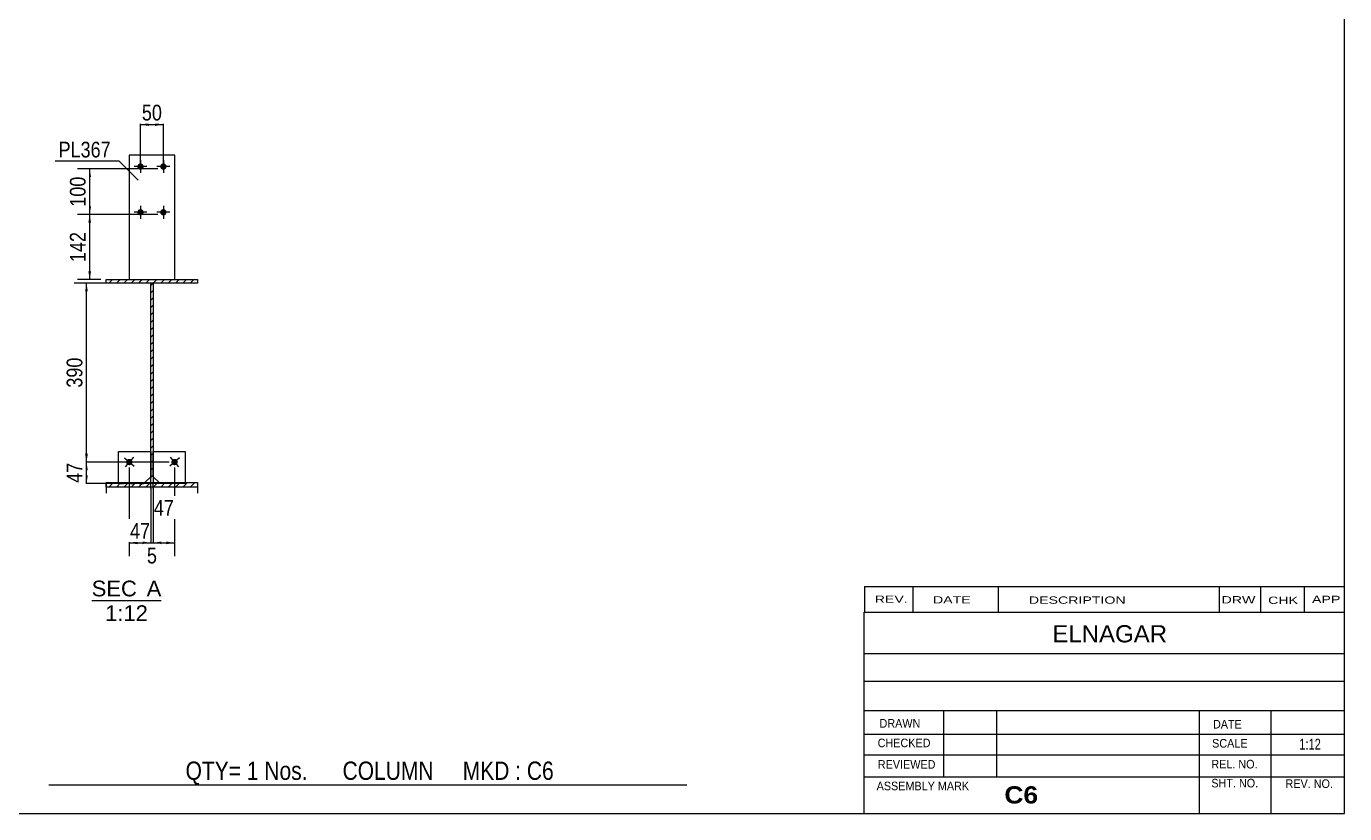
# Model space of a CAD drawing. Header units: millimetres. Extents: x -294 to 118, y -169 to 118.
# Drawn here: x -121.8 to 118.5, y -168.6 to -25.1 of the extents above; entities that cross this region are included whole.
import ezdxf

# ---------------------------------------------------------------- set-up
doc = ezdxf.new("R2010")
doc.units = ezdxf.units.MM
doc.linetypes.add('DXK_LINE_DOT1', pattern=[1.8814, 0.9407, -0.9407])
doc.styles.add('Arial', font='ARIAL.TTF', dxfattribs={"height": 0.2})
doc.styles.add('Arial Bold', font='ARIALBD.TTF', dxfattribs={"height": 0.2})
doc.styles.add('Arial Narrow', font='ARIALN.TTF', dxfattribs={"height": 0.2})

# ---------------------------------------------------------------- blocks, each defined once
blk = doc.blocks.new('Unknown-622170407-1210')
at = {"color": 5, "linetype": 'Continuous'}
for p, q in [((118.48, -168.61), (118.48, 118.39)), ((-291.52, -168.61), (118.48, -168.61))]:
    blk.add_line(p, q, dxfattribs=at)
blk = doc.blocks.new('Unknown-622170407-12 - 1257')
at = {"color": 1, "linetype": 'Continuous'}
blk.add_line((-109.86, -129.75), (-97.18, -129.75), dxfattribs=at)
at = {"color": 0, "linetype": 'Continuous'}
for points in [[(-101.64, -129), (-101.64, -126), (-109.86, -126), (-109.86, -129)], [(-97.18, -129), (-97.18, -126), (-99.84, -126), (-99.84, -129)], [(-99.63, -133.5), (-99.63, -130.5), (-107.41, -130.5), (-107.41, -133.5)]]:
    blk.add_wipeout(points, dxfattribs=at)
at = {"color": 136, "linetype": 'Continuous', "style": 'Arial'}
for s, height, p in [('SEC', 2.865, (-109.86, -129)), ('A', 2.87, (-99.84, -129)), ('1:12', 2.865, (-107.41, -133.5))]:
    blk.add_text(s, height=height, dxfattribs=at).set_placement(p)
blk = doc.blocks.new('Bolt-622170407-1272 - 1257')
at = {"linetype": 'Continuous'}
blk.add_hatch(color=3, dxfattribs=at).paths.add_polyline_path([(-94.37, -104.96, -1), (-95.14, -104.08, -1)])
at = {"color": 3, "linetype": 'Continuous'}
for p, q in [((-93.88, -103.76), (-95.63, -105.29)), ((-93.99, -105.4), (-95.52, -103.64))]:
    blk.add_line(p, q, dxfattribs=at)
blk = doc.blocks.new('Part-622170407-1260 - 1257')
at = {"linetype": 'Continuous'}
h = blk.add_hatch(dxfattribs=at)
h.set_pattern_fill('', scale=0.3, style=0, pattern_type=0)
h.set_pattern_definition([(45, (-98.6715, -108.2733), (-0.67352, 0.67352), [])])
h.paths.add_polyline_path([(-99.09, -108.28), (-98.67, -108.27), (-98.67, -71.91), (-99.09, -71.91)])
at = {"color": 2, "linetype": 'Continuous'}
for p, q in [((-99.09, -84.41), (-99.09, -71.91)), ((-99.09, -71.91), (-98.67, -71.91)), ((-98.67, -71.91), (-98.67, -84.41)), ((-99.09, -108.28), (-99.09, -84.51)), ((-98.67, -84.51), (-98.67, -108.27)), ((-98.67, -108.27), (-99.09, -108.28))]:
    blk.add_line(p, q, dxfattribs=at)
at = {"color": 7, "linetype": 'DXK_LINE_DOT1'}
for p, q in [((-99.09, -109.34), (-99.09, -108.28)), ((-98.67, -109.34), (-98.67, -108.27))]:
    blk.add_line(p, q, dxfattribs=at)
blk = doc.blocks.new('Bolt-622170407-1267 - 1257')
at = {"linetype": 'Continuous'}
for points in [[(-100.38, -50.66, -1), (-101.55, -50.66, -1)], [(-96.21, -50.66, -1), (-97.38, -50.66, -1)], [(-100.38, -58.99, -1), (-101.55, -58.99, -1)], [(-96.21, -58.99, -1), (-97.38, -58.99, -1)]]:
    blk.add_hatch(color=3, dxfattribs=at).paths.add_polyline_path(points)
at = {"color": 3, "linetype": 'Continuous'}
for p, q in [((-100.96, -49.49), (-100.96, -51.83)), ((-96.8, -49.49), (-96.8, -51.83)), ((-99.8, -50.66), (-102.13, -50.66)), ((-95.63, -50.66), (-97.96, -50.66)), ((-99.8, -58.99), (-102.13, -58.99)), ((-100.96, -57.83), (-100.96, -60.16)), ((-95.63, -58.99), (-97.96, -58.99)), ((-96.8, -57.83), (-96.8, -60.16))]:
    blk.add_line(p, q, dxfattribs=at)
blk = doc.blocks.new('Part-622170407-1280 - 1257')
at = {"color": 2, "linetype": 'Continuous'}
for p, q in [((-104.95, -108.27), (-104.95, -102.61)), ((-104.95, -102.61), (-99.11, -102.61)), ((-99.11, -102.61), (-99.11, -107.19)), ((-99.11, -107.19), (-100.2, -108.27))]:
    blk.add_line(p, q, dxfattribs=at)
at = {"color": 7, "linetype": 'DXK_LINE_DOT1'}
for p, q in [((-104.95, -108.27), (-104.95, -108.44)), ((-104.95, -108.44), (-100.36, -108.44)), ((-100.2, -108.27), (-100.36, -108.44))]:
    blk.add_line(p, q, dxfattribs=at)
blk = doc.blocks.new('Part-622170407-1279 - 1257')
at = {"color": 2, "linetype": 'Continuous'}
for p, q in [((-98.65, -107.19), (-98.65, -102.61)), ((-98.65, -102.61), (-92.81, -102.61)), ((-92.81, -102.61), (-92.81, -108.27)), ((-98.65, -107.19), (-97.56, -108.27))]:
    blk.add_line(p, q, dxfattribs=at)
at = {"color": 7, "linetype": 'DXK_LINE_DOT1'}
for p, q in [((-97.56, -108.27), (-97.4, -108.44)), ((-92.81, -108.44), (-97.4, -108.44)), ((-92.81, -108.27), (-92.81, -108.44))]:
    blk.add_line(p, q, dxfattribs=at)
blk = doc.blocks.new('Bolt-622170407-1271 - 1257')
at = {"linetype": 'Continuous'}
blk.add_hatch(color=3, dxfattribs=at).paths.add_polyline_path([(-102.62, -104.08, -1), (-103.39, -104.96, -1)])
at = {"color": 3, "linetype": 'Continuous'}
for p, q in [((-103.88, -103.76), (-102.13, -105.29)), ((-102.24, -103.64), (-103.77, -105.4))]:
    blk.add_line(p, q, dxfattribs=at)
blk = doc.blocks.new('Part-622170407-1282 - 1257')
at = {"color": 2, "linetype": 'Continuous'}
for p, q in [((-94.71, -48.58), (-103.05, -48.58)), ((-103.05, -48.58), (-103.05, -71.24)), ((-94.71, -71.24), (-94.71, -48.58))]:
    blk.add_line(p, q, dxfattribs=at)
at = {"color": 7, "linetype": 'DXK_LINE_DOT1'}
blk.add_line((-103.05, -71.24), (-94.71, -71.24), dxfattribs=at)
blk = doc.blocks.new('Part-622170407-1313 - 1257')
at = {"linetype": 'Continuous'}
h = blk.add_hatch(dxfattribs=at)
h.set_pattern_fill('', scale=0.3, style=0, pattern_type=0)
h.set_pattern_definition([(45, (-90.5465, -109.1077), (-0.67352, 0.67352), [])])
h.paths.add_polyline_path([(-107.21, -109.11), (-90.55, -109.11), (-90.55, -108.27), (-107.21, -108.27)])
at = {"color": 7, "linetype": 'DXK_LINE_DOT1'}
for p, q in [((-107.21, -108.27), (-107.21, -109.11)), ((-90.55, -108.27), (-90.55, -109.11))]:
    blk.add_line(p, q, dxfattribs=at)
at = {"color": 2, "linetype": 'Continuous'}
for p, q in [((-107.21, -109.11), (-107.21, -108.27)), ((-107.21, -108.27), (-90.55, -108.27)), ((-107.21, -109.11), (-107.21, -110.17)), ((-90.55, -109.11), (-107.21, -109.11)), ((-90.55, -108.27), (-90.55, -109.11)), ((-90.55, -109.11), (-90.55, -110.17))]:
    blk.add_line(p, q, dxfattribs=at)
blk = doc.blocks.new('Part-622170407-1315 - 1257')
at = {"linetype": 'Continuous'}
h = blk.add_hatch(dxfattribs=at)
h.set_pattern_fill('', scale=0.3, style=0, pattern_type=0)
h.set_pattern_definition([(45, (-90.5465, -71.9089), (-0.67352, 0.67352), [])])
h.paths.add_polyline_path([(-107.21, -71.91), (-90.55, -71.91), (-90.55, -71.24), (-107.21, -71.24)])
at = {"color": 2, "linetype": 'Continuous'}
for p, q in [((-107.21, -71.91), (-107.21, -71.24)), ((-107.21, -71.24), (-90.55, -71.24)), ((-90.55, -71.91), (-107.21, -71.91)), ((-90.55, -71.24), (-90.55, -71.91))]:
    blk.add_line(p, q, dxfattribs=at)
blk = doc.blocks.new('StraightDimension-622170407-7113 - 1257')
at = {"linetype": 'Continuous'}
for points in [[(-101.5, -119.5), (-103, -119.25), (-101.5, -119)], [(-100.59, -119), (-99.09, -119.25), (-100.59, -119.5)]]:
    blk.add_hatch(color=7, dxfattribs=at).paths.add_polyline_path(points)
at = {"color": 7, "linetype": 'Continuous'}
for p, q in [((-103, -105.52), (-103, -121.65)), ((-99.09, -109.28), (-99.09, -121.65)), ((-103, -119.25), (-99.09, -119.25))]:
    blk.add_line(p, q, dxfattribs=at)
at = {"color": 0}
blk.add_wipeout([(-98.62, -119.1), (-98.62, -114.9), (-103.47, -114.9), (-103.47, -119.1)], dxfattribs=at)
at = {"color": 3, "style": 'Arial Narrow'}
blk.add_text('47', height=2.863, dxfattribs=at).set_placement((-102.87, -118.5))
blk = doc.blocks.new('StraightDimension-622170407-1371 - 1257')
at = {"linetype": 'Continuous'}
for points in [[(-99.46, -43.26), (-100.96, -43.01), (-99.46, -42.76)], [(-98.3, -42.76), (-96.8, -43.01), (-98.3, -43.26)]]:
    blk.add_hatch(color=7, dxfattribs=at).paths.add_polyline_path(points)
at = {"color": 7, "linetype": 'Continuous'}
for p, q in [((-100.96, -50.08), (-100.96, -40.76)), ((-96.8, -50.08), (-96.8, -40.76)), ((-100.96, -43.01), (-96.8, -43.01))]:
    blk.add_line(p, q, dxfattribs=at)
at = {"color": 0}
blk.add_wipeout([(-96.45, -42.86), (-96.45, -38.66), (-101.31, -38.66), (-101.31, -42.86)], dxfattribs=at)
at = {"color": 3, "style": 'Arial Narrow'}
blk.add_text('50', height=2.863, dxfattribs=at).set_placement((-100.71, -42.26))
blk = doc.blocks.new('StraightDimension-622170407-1381 - 1257')
at = {"linetype": 'Continuous'}
for points in [[(-110.47, -60.91), (-110.22, -59.41), (-109.97, -60.91)], [(-109.97, -69.74), (-110.22, -71.24), (-110.47, -69.74)]]:
    blk.add_hatch(color=7, dxfattribs=at).paths.add_polyline_path(points)
at = {"color": 7, "linetype": 'Continuous'}
for p, q in [((-97.8, -59.41), (-112.47, -59.41)), ((-110.22, -71.24), (-110.22, -59.41)), ((-108.21, -71.24), (-112.47, -71.24))]:
    blk.add_line(p, q, dxfattribs=at)
at = {"color": 0}
blk.add_wipeout([(-110.37, -61.98), (-114.57, -61.98), (-114.57, -68.67), (-110.37, -68.67)], dxfattribs=at)
at = {"color": 3, "style": 'Arial Narrow'}
blk.add_text('142', height=2.863, rotation=90.0002, dxfattribs=at).set_placement((-110.97, -68.07))
blk = doc.blocks.new('StraightDimension-622170407-1391 - 1257')
at = {"linetype": 'Continuous'}
for points in [[(-110.47, -52.58), (-110.22, -51.08), (-109.97, -52.58)], [(-109.97, -57.91), (-110.22, -59.41), (-110.47, -57.91)]]:
    blk.add_hatch(color=7, dxfattribs=at).paths.add_polyline_path(points)
at = {"color": 7, "linetype": 'Continuous'}
for p, q in [((-97.8, -51.08), (-112.47, -51.08)), ((-110.22, -59.41), (-110.22, -51.08)), ((-97.8, -59.41), (-112.47, -59.41))]:
    blk.add_line(p, q, dxfattribs=at)
at = {"color": 0}
blk.add_wipeout([(-110.37, -51.9), (-114.57, -51.9), (-114.57, -58.58), (-110.37, -58.58)], dxfattribs=at)
at = {"color": 3, "style": 'Arial Narrow'}
blk.add_text('100', height=2.863, rotation=90.0002, dxfattribs=at).set_placement((-110.97, -57.98))
blk = doc.blocks.new('StraightDimension-622170407-7061 - 1257')
at = {"linetype": 'Continuous'}
for points in [[(-111.06, -73.41), (-110.81, -71.91), (-110.56, -73.41)], [(-110.56, -103.02), (-110.81, -104.52), (-111.06, -103.02)]]:
    blk.add_hatch(color=7, dxfattribs=at).paths.add_polyline_path(points)
at = {"color": 7, "linetype": 'Continuous'}
for p, q in [((-91.55, -71.91), (-113.06, -71.91)), ((-110.81, -104.52), (-110.81, -71.91)), ((-95.75, -104.52), (-113.06, -104.52))]:
    blk.add_line(p, q, dxfattribs=at)
at = {"color": 0}
blk.add_wipeout([(-110.96, -84.87), (-115.16, -84.87), (-115.16, -91.56), (-110.96, -91.56)], dxfattribs=at)
at = {"color": 3, "style": 'Arial Narrow'}
blk.add_text('390', height=2.863, rotation=90.0002, dxfattribs=at).set_placement((-111.56, -90.96))
blk = doc.blocks.new('StraightDimension-622170407-7062 - 1257')
at = {"linetype": 'Continuous'}
for points in [[(-111.06, -106.02), (-110.81, -104.52), (-110.56, -106.02)], [(-110.56, -106.94), (-110.81, -108.44), (-111.06, -106.94)]]:
    blk.add_hatch(color=7, dxfattribs=at).paths.add_polyline_path(points)
at = {"color": 7, "linetype": 'Continuous'}
for p, q in [((-95.75, -104.52), (-113.06, -104.52)), ((-110.81, -108.44), (-110.81, -104.52)), ((-93.81, -108.44), (-113.06, -108.44))]:
    blk.add_line(p, q, dxfattribs=at)
at = {"color": 0}
blk.add_wipeout([(-110.96, -104.05), (-115.16, -104.05), (-115.16, -108.91), (-110.96, -108.91)], dxfattribs=at)
at = {"color": 3, "style": 'Arial Narrow'}
blk.add_text('47', height=2.863, rotation=90.0002, dxfattribs=at).set_placement((-111.56, -108.31))
blk = doc.blocks.new('StraightDimension-622170407-7111 - 1257')
at = {"linetype": 'Continuous'}
for points in [[(-97.17, -119.5), (-98.67, -119.25), (-97.17, -119)], [(-96.25, -119), (-94.75, -119.25), (-96.25, -119.5)]]:
    blk.add_hatch(color=7, dxfattribs=at).paths.add_polyline_path(points)
at = {"color": 7, "linetype": 'Continuous'}
for p, q in [((-94.75, -105.52), (-94.75, -121.65)), ((-98.67, -109.28), (-98.67, -121.65)), ((-98.67, -119.25), (-94.75, -119.25))]:
    blk.add_line(p, q, dxfattribs=at)
at = {"color": 0}
blk.add_wipeout([(-94.29, -114.9), (-94.29, -110.7), (-99.14, -110.7), (-99.14, -114.9)], dxfattribs=at)
at = {"color": 3, "style": 'Arial Narrow'}
blk.add_text('47', height=2.863, dxfattribs=at).set_placement((-98.54, -114.3))
blk = doc.blocks.new('StraightDimension-622170407-7112 - 1257')
at = {"linetype": 'Continuous'}
for points in [[(-100.59, -119), (-99.09, -119.25), (-100.59, -119.5)], [(-97.17, -119.5), (-98.67, -119.25), (-97.17, -119)]]:
    blk.add_hatch(color=7, dxfattribs=at).paths.add_polyline_path(points)
at = {"color": 7, "linetype": 'Continuous'}
for p, q in [((-99.09, -109.28), (-99.09, -121.5)), ((-98.67, -109.28), (-98.67, -121.5)), ((-99.09, -119.25), (-98.67, -119.25))]:
    blk.add_line(p, q, dxfattribs=at)
at = {"color": 0}
blk.add_wipeout([(-97.37, -123.6), (-97.37, -119.4), (-100.39, -119.4), (-100.39, -123.6)], dxfattribs=at)
at = {"color": 3, "style": 'Arial Narrow'}
blk.add_text('5', height=2.86, dxfattribs=at).set_placement((-99.79, -123))
blk = doc.blocks.new('CBS_REVISION-622170407-8732')
at = {"color": 7, "linetype": 'Continuous'}
for p, q in [((30.98, -127.22), (30.98, -131.86)), ((30.98, -127.23), (118.47, -127.23)), ((39.77, -127.23), (39.77, -131.86)), ((55.37, -127.23), (55.37, -131.79)), ((95.62, -127.23), (95.62, -131.85)), ((103.16, -127.23), (103.16, -131.86)), ((111.11, -127.23), (111.11, -131.86)), ((30.98, -131.86), (118.47, -131.86))]:
    blk.add_line(p, q, dxfattribs=at)
at = {"color": 7, "style": 'Arial Narrow', "width": 1.7}
for s, height, p in [('REV.', 1.326, (32.84, -130.18)), ('DATE', 1.326, (43.46, -130.3)), ('DESCRIPTION', 1.3257, (60.94, -130.35)), ('DRW', 1.326, (96.05, -130.29)), ('CHK', 1.326, (104.54, -130.38)), ('APP', 1.326, (112.54, -130.22))]:
    blk.add_text(s, height=height, dxfattribs=at).set_placement(p)
blk = doc.blocks.new('CBS_CALLOFF-622170407-8730')
at = {"color": 7, "linetype": 'Continuous'}
blk.add_line((-117.64, -163.34), (-1.41, -163.36), dxfattribs=at)
at = {"color": 3, "linetype": 'Continuous', "style": 'Arial Narrow'}
blk.add_text('QTY= 1 Nos.      COLUMN     MKD : C6', height=3.3405, dxfattribs=at).set_placement((-92.75, -162.45))
blk = doc.blocks.new('CBS_NAME_BLOG-622170407-8731')
at = {"color": 7, "linetype": 'Continuous'}
for p, q in [((30.89, -131.86), (118.41, -131.86)), ((30.89, -168.56), (30.89, -131.86)), ((30.89, -139.39), (118.41, -139.39)), ((30.96, -144.45), (118.48, -144.45)), ((30.89, -149.82), (118.41, -149.82)), ((45.41, -161.92), (45.41, -149.83)), ((55.1, -161.9), (55.1, -149.83)), ((92.01, -168.56), (92.01, -149.83)), ((105.07, -168.56), (105.07, -149.82)), ((30.9, -154.12), (118.48, -154.1)), ((30.89, -157.86), (118.41, -157.86)), ((30.89, -161.91), (118.41, -161.91)), ((30.89, -168.61), (118.48, -168.61))]:
    blk.add_line(p, q, dxfattribs=at)
at = {"color": 3, "linetype": 'Continuous', "style": 'Arial'}
blk.add_text('ELNAGAR', height=3.133, dxfattribs=at).set_placement((65.21, -137.39))
at = {"color": 3, "linetype": 'Continuous'}
for s, height, style, width, p in [('DRAWN', 1.566, 'Arial', 0.9, (33.72, -152.93)), ('DATE', 1.566, 'Arial', 0.9, (94.49, -153.09)), ('CHECKED', 1.566, 'Arial', 0.9, (33.38, -156.5)), ('SCALE', 1.566, 'Arial', 0.9, (94.33, -156.57)), ('1:12', 1.957, 'Arial Narrow', 0.9, (110.22, -156.92)), ('REVIEWED', 1.566, 'Arial', 0.9, (33.41, -160.42)), ('REL. NO.', 1.566, 'Arial', 0.9, (94.19, -160.37)), ('ASSEMBLY MARK', 1.5663, 'Arial', 0.9, (33.19, -164.35)), ('SHT. NO.', 1.566, 'Arial', 0.9, (94.19, -163.83)), ('REV. NO.', 1.566, 'Arial', 0.9, (107.71, -163.93)), ('C6', 3.131, 'Arial Bold', 1.1, (56.47, -166.75))]:
    blk.add_text(s, height=height, dxfattribs=dict(at, style=style, width=width)).set_placement(p)
blk = doc.blocks.new('Mark-622170407-7132 - 1257')
at = {"color": 7, "linetype": 'Continuous'}
blk.add_line((-101.36, -53.13), (-104.89, -49.6), dxfattribs=at)
at = {"color": 0}
blk.add_wipeout([(-106.39, -49), (-106.39, -46), (-115.89, -46), (-115.89, -49)], dxfattribs=at)
blk.add_wipeout([(-106.39, -49), (-106.39, -46), (-115.89, -46), (-115.89, -49)], dxfattribs=at)
at = {"color": 7, "linetype": 'Continuous'}
blk.add_line((-116.49, -49.6), (-104.89, -49.6), dxfattribs=at)
at = {"color": 3, "style": 'Arial Narrow'}
blk.add_text('PL367', height=2.863, dxfattribs=at).set_placement((-115.89, -49))

msp = doc.modelspace()

# ---------------------------------------------------------------- block references
for name in ['Unknown-622170407-1210', 'Part-622170407-1282 - 1257', 'Bolt-622170407-1267 - 1257', 'Part-622170407-1315 - 1257', 'Part-622170407-1260 - 1257', 'Part-622170407-1280 - 1257', 'Part-622170407-1279 - 1257', 'Bolt-622170407-1271 - 1257', 'Bolt-622170407-1272 - 1257', 'Part-622170407-1313 - 1257', 'CBS_REVISION-622170407-8732', 'CBS_NAME_BLOG-622170407-8731', 'CBS_CALLOFF-622170407-8730']:
    msp.add_blockref(name, (0, 0))

# ---------------------------------------------------------------- next in the draw order: block references
for name in ['StraightDimension-622170407-1371 - 1257', 'StraightDimension-622170407-1381 - 1257', 'StraightDimension-622170407-7113 - 1257', 'Unknown-622170407-12 - 1257']:
    msp.add_blockref(name, (0, 0))

# ---------------------------------------------------------------- next in the draw order: block references
for name in ['StraightDimension-622170407-1391 - 1257', 'StraightDimension-622170407-7061 - 1257']:
    msp.add_blockref(name, (0, 0))

# ---------------------------------------------------------------- next in the draw order: block references
for name in ['Mark-622170407-7132 - 1257', 'StraightDimension-622170407-7062 - 1257']:
    msp.add_blockref(name, (0, 0))

# ---------------------------------------------------------------- next in the draw order: block references
msp.add_blockref('StraightDimension-622170407-7111 - 1257', (0, 0))

# ---------------------------------------------------------------- next in the draw order: block references
msp.add_blockref('StraightDimension-622170407-7112 - 1257', (0, 0))

doc.saveas('drawing.dxf')
